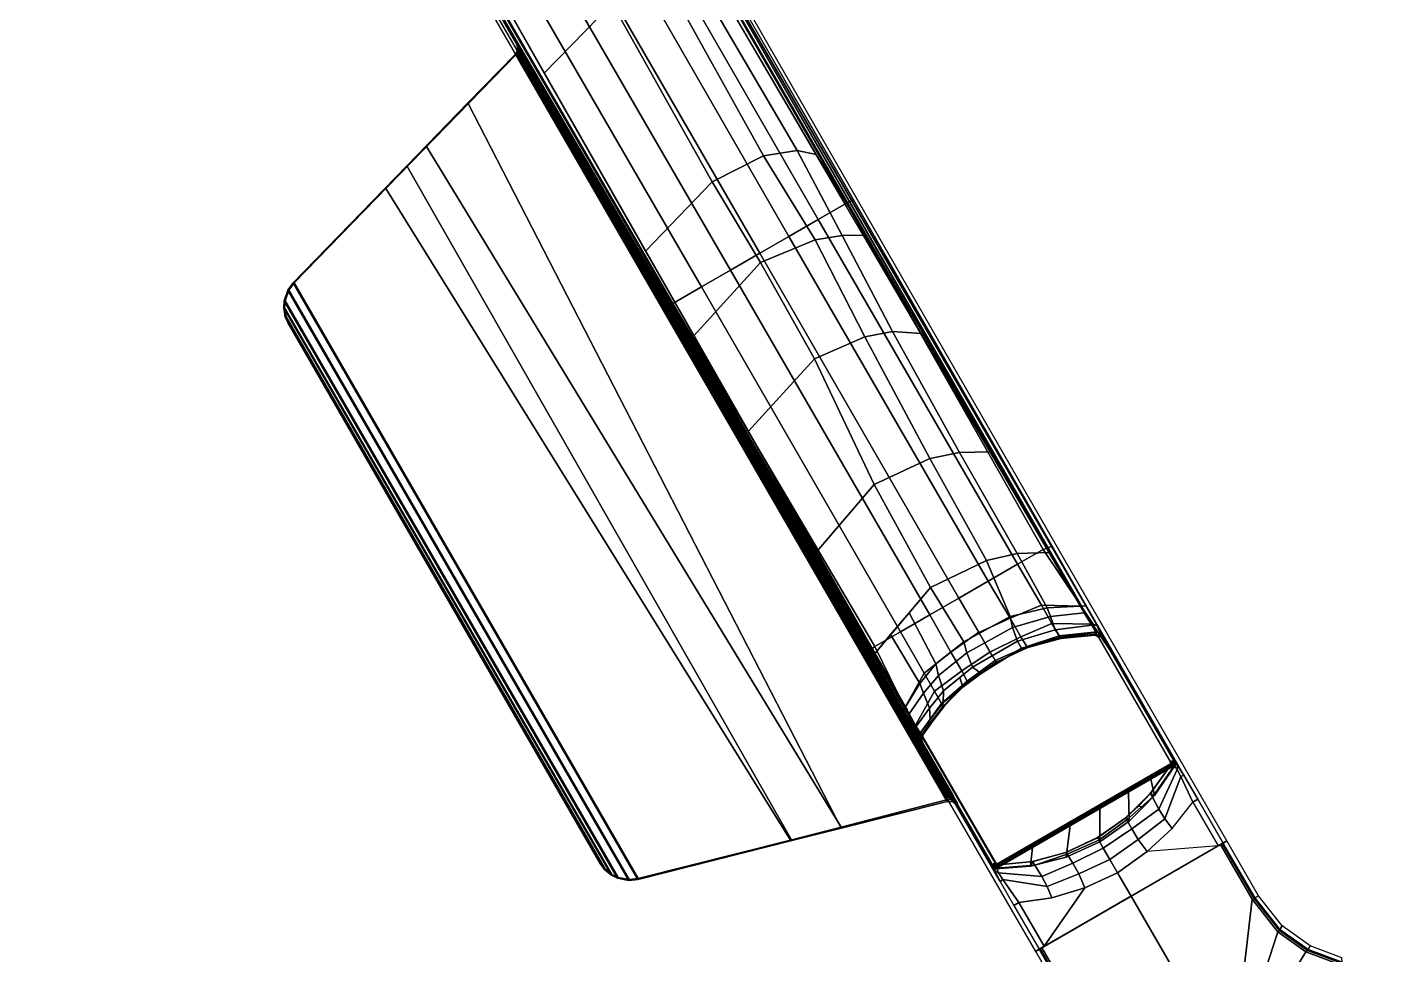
# Model space of a CAD drawing. Header units: feet. Extents: x 1888 to 2477, y 2252 to 2616.
# Drawn here: x 2146.11 to 2155.61, y 2331.21 to 2337.68 of the extents above; entities that cross this region are included whole.
import ezdxf

# ---------------------------------------------------------------- set-up
doc = ezdxf.new("R2010")
doc.units = ezdxf.units.FT
doc.layers.add('TABLE-BASE', color=6, linetype='Continuous')
doc.layers.add('TABLE-TOPVEN', color=6, linetype='Continuous')

# ---------------------------------------------------------------- blocks, each defined once
blk = doc.blocks.new('table')
at = {"layer": 'TABLE-BASE'}
for p, q in [((-42.153, 14.502, 25.958), (-42.149, 14.516, 25.958)), ((-42.153, 14.491, 25.958), (-42.153, 14.502, 25.958)), ((-42.149, 14.481, 25.958), (-42.153, 14.491, 25.958))]:
    blk.add_line(p, q, dxfattribs=at)
for points, invisible_edges in [([(-45.589, 23.632, 2.491), (-45.597, 23.602, 3.117), (-42.658, 18.479, 3.573), (-41.165, 15.938, 2.94)], 4), ([(-42.587, 15.118, 2.94), (-44.041, 17.68, 3.573), (-47.008, 22.788, 3.117), (-47.038, 22.796, 2.491)], 1), ([(-40.934, 15.47, 3.916), (-41.165, 15.938, 2.94), (-42.658, 18.479, 3.573), (-41.185, 15.913, 3.794)], 3), ([(-42.555, 15.122, 3.794), (-44.041, 17.68, 3.573), (-42.587, 15.118, 2.94), (-42.297, 14.684, 3.916)], 6), ([(-40.211, 14.215, 3.948), (-39.892, 13.729, 2.988), (-41.165, 15.938, 2.94), (-40.934, 15.47, 3.916)], 5), ([(-40.978, 15.467, 26.213), (-40.948, 15.419, 26.203), (-40.285, 14.322, 26.696)], 10), ([(-40.272, 14.322, 27.324), (-40.285, 14.322, 26.696), (-40.978, 15.467, 26.213), (-40.683, 15.034, 27.324)], 2), ([(-40.29, 14.322, 26.456), (-40.891, 15.326, 26.145), (-40.948, 15.419, 26.203), (-40.285, 14.322, 26.696)], 5), ([(-40.293, 14.322, 26.308), (-40.863, 15.273, 26.048), (-40.891, 15.326, 26.145), (-40.29, 14.322, 26.456)], 5), ([(-40.296, 14.322, 26.133), (-40.861, 15.26, 25.958), (-40.863, 15.273, 26.048), (-40.293, 14.322, 26.308)], 5), ([(-40.296, 14.322, 26.133), (-40.296, 14.322, 26.133), (-40.847, 15.256, 25.958), (-40.861, 15.26, 25.958)], 10), ([(-40.296, 14.322, 26.133), (-40.296, 14.322, 26.133), (-40.831, 15.242, 25.958), (-40.847, 15.256, 25.958)], 10), ([(-40.31, 14.317, 25.294), (-40.841, 15.238, 25.294), (-40.831, 15.242, 25.958), (-40.296, 14.322, 26.133)], 4), ([(-42.297, 14.684, 3.916), (-42.587, 15.118, 2.94), (-41.31, 12.91, 2.988), (-41.571, 13.429, 3.948)], 5), ([(-42.244, 14.671, 26.203), (-41.625, 13.548, 26.696), (-41.625, 13.548, 26.696), (-42.271, 14.721, 26.213)], 5), ([(-41.625, 13.548, 26.696), (-41.632, 13.537, 27.324), (-42.043, 14.249, 27.324), (-42.271, 14.721, 26.213)], 8), ([(-42.192, 14.575, 26.145), (-41.623, 13.552, 26.456), (-41.625, 13.548, 26.696), (-42.244, 14.671, 26.203)], 5), ([(-42.16, 14.524, 26.048), (-41.622, 13.555, 26.308), (-41.623, 13.552, 26.456), (-42.192, 14.575, 26.145)], 5), ([(-42.149, 14.481, 25.958), (-41.62, 13.558, 26.133), (-41.622, 13.555, 26.308), (-42.16, 14.524, 26.048)], 5), ([(-42.14, 14.488, 25.294), (-41.609, 13.567, 25.294), (-41.62, 13.558, 26.133), (-42.149, 14.481, 25.958)], 4), ([(-39.919, 13.713, 3.882), (-39.892, 13.729, 2.988), (-40.211, 14.215, 3.948), (-40.106, 14.037, 3.882)], 2), ([(-39.892, 13.729, 2.988), (-39.919, 13.713, 3.882), (-39.957, 13.691, 3.939), (-40.602, 13.319, 2.988)], 4), ([(-41.245, 12.948, 3.939), (-41.245, 12.948, 3.939), (-40.602, 13.319, 2.988), (-39.957, 13.691, 3.939)], 6), ([(-41.31, 12.91, 2.988), (-41.571, 13.429, 3.948), (-41.47, 13.25, 3.882), (-41.283, 12.926, 3.882)], 1), ([(-40.6, 13.32, 2.988), (-41.245, 12.948, 3.939), (-41.283, 12.926, 3.882), (-41.31, 12.91, 2.988)], 1)]:
    blk.add_3dface(points, dxfattribs=dict(at, invisible_edges=invisible_edges))
for points in [[(-42.708, 18.454, 3.643), (-45.654, 23.574, 3.188), (-45.867, 23.451, 3.222), (-42.918, 18.332, 3.682)], [(-45.597, 23.602, 3.117), (-45.654, 23.574, 3.188), (-42.708, 18.454, 3.643), (-42.658, 18.479, 3.573)], [(-42.918, 18.332, 3.682), (-45.867, 23.451, 3.222), (-46.081, 23.327, 3.246), (-43.135, 18.207, 3.719)], [(-43.352, 18.082, 3.74), (-43.135, 18.207, 3.719), (-46.081, 23.327, 3.246), (-46.305, 23.199, 3.268)], [(-46.305, 23.199, 3.268), (-46.528, 23.07, 3.246), (-43.567, 17.958, 3.719), (-43.35, 18.083, 3.74)], [(-43.567, 17.958, 3.719), (-46.528, 23.07, 3.246), (-46.742, 22.946, 3.222), (-43.784, 17.833, 3.682)], [(-43.784, 17.833, 3.682), (-46.742, 22.946, 3.222), (-46.955, 22.823, 3.188), (-43.994, 17.711, 3.643)], [(-44.041, 17.68, 3.573), (-43.994, 17.711, 3.643), (-46.955, 22.823, 3.188), (-47.008, 22.788, 3.117)], [(-45.672, 20.536, 27.324), (-41.632, 13.537, 27.324), (-40.272, 14.322, 27.324), (-44.313, 21.321, 27.324)], [(-40.901, 15.353, 26.505), (-44.31, 21.306, 27.008), (-44.313, 21.321, 27.324), (-40.683, 15.034, 27.324)], [(-44.034, 20.774, 26.819), (-44.072, 20.754, 26.797), (-40.978, 15.467, 26.213), (-40.972, 15.458, 26.236)], [(-40.965, 15.448, 26.263), (-40.972, 15.458, 26.236), (-44.034, 20.774, 26.819), (-44.01, 20.781, 26.875)], [(-40.965, 15.448, 26.263), (-44.01, 20.781, 26.875), (-43.994, 20.752, 26.961), (-40.901, 15.353, 26.505)], [(-45.661, 20.526, 27.008), (-42.211, 14.597, 26.505), (-42.043, 14.249, 27.324), (-45.672, 20.536, 27.324)], [(-44.947, 19.417, 26.727), (-45.302, 20.044, 26.797), (-44.814, 20.332, 26.736), (-44.445, 19.933, 26.588)], [(-43.703, 18.612, 26.442), (-44.445, 19.933, 26.588), (-44.058, 20.126, 26.606), (-43.323, 18.804, 26.458)], [(-43.323, 18.804, 26.458), (-44.058, 20.126, 26.606), (-43.844, 20.161, 26.661), (-43.074, 18.844, 26.522)], [(-43.074, 18.844, 26.522), (-43.844, 20.161, 26.661), (-43.707, 20.132, 26.727), (-42.933, 18.814, 26.58)], [(-45.356, 20.004, 26.875), (-45.338, 20.02, 26.819), (-42.266, 14.711, 26.236), (-42.26, 14.7, 26.263)], [(-45.356, 20.004, 26.875), (-42.26, 14.7, 26.263), (-42.211, 14.597, 26.505), (-45.34, 19.975, 26.961)], [(-45.302, 20.044, 26.797), (-42.271, 14.721, 26.213), (-42.266, 14.711, 26.236), (-45.338, 20.02, 26.819)], [(-44.198, 18.099, 26.582), (-44.947, 19.417, 26.727), (-44.445, 19.933, 26.588), (-43.703, 18.612, 26.442)], [(-41.964, 14.021, 27.324), (-41.921, 14.017, 27.324), (-45.144, 19.593, 27.324), (-45.161, 19.558, 27.324)], [(-45.144, 19.593, 27.324), (-45.137, 19.592, 26.995), (-45.154, 19.558, 26.995), (-45.161, 19.558, 27.324)], [(-45.154, 19.558, 26.995), (-45.137, 19.592, 26.995), (-45.138, 19.546, 26.976), (-45.146, 19.541, 26.979)], [(-41.921, 14.017, 27.324), (-41.894, 13.992, 27.324), (-45.151, 19.633, 27.324), (-45.144, 19.593, 27.324)], [(-45.151, 19.633, 27.324), (-45.144, 19.632, 26.995), (-45.137, 19.592, 26.995), (-45.144, 19.593, 27.324)], [(-45.144, 19.632, 26.995), (-45.142, 19.63, 26.973), (-45.129, 19.608, 26.935), (-45.126, 19.6, 26.966)], [(-45.137, 19.592, 26.995), (-45.144, 19.632, 26.995), (-45.107, 19.566, 26.935), (-45.11, 19.564, 26.945)], [(-45.137, 19.592, 26.995), (-45.132, 19.549, 26.973), (-45.138, 19.546, 26.976)], [(-45.115, 19.561, 26.954), (-45.115, 19.561, 26.954), (-45.137, 19.592, 26.995), (-45.11, 19.564, 26.945)], [(-45.122, 19.555, 26.965), (-45.122, 19.555, 26.965), (-45.137, 19.592, 26.995), (-45.115, 19.561, 26.954)], [(-45.132, 19.549, 26.973), (-45.132, 19.549, 26.973), (-45.137, 19.592, 26.995), (-45.122, 19.555, 26.965)], [(-45.126, 19.6, 26.966), (-45.129, 19.608, 26.935), (-45.106, 19.568, 26.919), (-45.107, 19.566, 26.935)], [(-46.8, 17.862, 27.027), (-46.806, 17.863, 27.324), (-45.161, 19.558, 27.324), (-45.154, 19.558, 26.995)], [(-42.749, 13.83, 26.955), (-45.819, 18.873, 27.008), (-45.154, 19.558, 26.995), (-41.958, 14.035, 26.63)], [(-45.161, 19.558, 27.324), (-45.512, 19.197, 27.324), (-42.749, 13.823, 27.324), (-41.964, 14.021, 27.324)], [(-41.965, 14.045, 26.616), (-41.958, 14.035, 26.63), (-45.154, 19.558, 26.995), (-45.146, 19.541, 26.979)], [(-41.957, 14.05, 26.613), (-41.965, 14.045, 26.616), (-45.146, 19.541, 26.979), (-45.138, 19.546, 26.976)], [(-41.952, 14.053, 26.61), (-41.957, 14.05, 26.613), (-45.138, 19.546, 26.976), (-45.132, 19.549, 26.973)], [(-41.942, 14.06, 26.601), (-41.952, 14.053, 26.61), (-45.132, 19.549, 26.973), (-45.122, 19.555, 26.965)], [(-41.934, 14.065, 26.591), (-41.942, 14.06, 26.601), (-45.122, 19.555, 26.965), (-45.115, 19.561, 26.954)], [(-41.93, 14.068, 26.582), (-41.934, 14.065, 26.591), (-45.115, 19.561, 26.954), (-45.11, 19.564, 26.945)], [(-41.927, 14.07, 26.572), (-41.93, 14.068, 26.582), (-45.11, 19.564, 26.945), (-45.107, 19.566, 26.935)], [(-41.925, 14.072, 26.556), (-41.927, 14.07, 26.572), (-45.107, 19.566, 26.935), (-45.106, 19.568, 26.919)], [(-45.512, 19.197, 27.324), (-45.964, 18.731, 27.324), (-43.115, 13.731, 27.324), (-42.749, 13.823, 27.324)], [(-43.123, 13.734, 27.027), (-46.121, 18.561, 27.014), (-45.819, 18.873, 27.008), (-42.749, 13.83, 26.955)], [(-43.347, 18.013, 26.354), (-43.703, 18.612, 26.442), (-43.323, 18.804, 26.458), (-42.941, 18.182, 26.394)], [(-42.941, 18.182, 26.394), (-43.323, 18.804, 26.458), (-43.074, 18.844, 26.522), (-42.741, 18.214, 26.446)], [(-42.741, 18.214, 26.446), (-43.074, 18.844, 26.522), (-42.933, 18.814, 26.58), (-42.566, 18.216, 26.506)], [(-45.964, 18.731, 27.324), (-46.806, 17.863, 27.324), (-44.255, 13.443, 27.324), (-43.115, 13.731, 27.324)], [(-43.84, 17.47, 26.513), (-44.198, 18.099, 26.582), (-43.703, 18.612, 26.442), (-43.347, 18.013, 26.354)], [(-44.252, 13.449, 27.027), (-46.8, 17.862, 27.027), (-46.121, 18.561, 27.014), (-43.123, 13.734, 27.027)], [(-41.185, 15.913, 3.794), (-42.658, 18.479, 3.573), (-42.708, 18.454, 3.643), (-41.252, 15.888, 3.869)], [(-41.252, 15.888, 3.869), (-42.708, 18.454, 3.643), (-42.918, 18.332, 3.682), (-41.442, 15.778, 3.952)], [(-41.442, 15.778, 3.952), (-42.918, 18.332, 3.682), (-43.135, 18.207, 3.719), (-41.659, 15.653, 3.989)], [(-41.876, 15.528, 4.01), (-41.659, 15.653, 3.989), (-43.135, 18.207, 3.719), (-43.352, 18.082, 3.74)], [(-42.947, 17.301, 26.277), (-43.347, 18.013, 26.354), (-42.941, 18.182, 26.394), (-42.573, 17.464, 26.309)], [(-42.573, 17.464, 26.309), (-42.941, 18.182, 26.394), (-42.741, 18.214, 26.446), (-42.368, 17.502, 26.359)], [(-42.157, 17.488, 26.434), (-42.368, 17.502, 26.359), (-42.741, 18.214, 26.446), (-42.566, 18.216, 26.506)], [(-43.35, 18.083, 3.74), (-43.567, 17.958, 3.719), (-42.093, 15.403, 3.989), (-41.876, 15.528, 4.01)], [(-43.436, 16.761, 26.435), (-43.84, 17.47, 26.513), (-43.347, 18.013, 26.354), (-42.947, 17.301, 26.277)], [(-46.846, 17.809, 27.324), (-44.321, 13.436, 27.324), (-44.255, 13.443, 27.324), (-46.806, 17.863, 27.324)], [(-46.8, 17.862, 27.027), (-46.84, 17.808, 27.027), (-46.846, 17.809, 27.324), (-46.806, 17.863, 27.324)], [(-44.252, 13.449, 27.027), (-44.319, 13.442, 27.027), (-46.84, 17.808, 27.027), (-46.8, 17.862, 27.027)], [(-42.093, 15.403, 3.989), (-43.567, 17.958, 3.719), (-43.784, 17.833, 3.682), (-42.309, 15.278, 3.952)], [(-46.846, 17.809, 27.324), (-46.874, 17.73, 27.324), (-44.404, 13.452, 27.324), (-44.321, 13.436, 27.324)], [(-46.84, 17.808, 27.027), (-46.867, 17.729, 27.027), (-46.874, 17.73, 27.324), (-46.846, 17.809, 27.324)], [(-44.401, 13.458, 27.027), (-46.867, 17.729, 27.027), (-46.84, 17.808, 27.027), (-44.319, 13.442, 27.027)], [(-42.309, 15.278, 3.952), (-43.784, 17.833, 3.682), (-43.994, 17.711, 3.643), (-42.5, 15.168, 3.869)], [(-46.877, 17.679, 27.324), (-44.449, 13.474, 27.324), (-44.404, 13.452, 27.324), (-46.874, 17.73, 27.324)], [(-46.867, 17.729, 27.027), (-46.87, 17.678, 27.027), (-46.877, 17.679, 27.324), (-46.874, 17.73, 27.324)], [(-46.877, 17.679, 27.324), (-46.865, 17.612, 27.324), (-44.501, 13.518, 27.324), (-44.449, 13.474, 27.324)], [(-46.87, 17.678, 27.027), (-46.858, 17.611, 27.027), (-46.865, 17.612, 27.324), (-46.877, 17.679, 27.324)], [(-44.401, 13.458, 27.027), (-44.447, 13.48, 27.027), (-46.87, 17.678, 27.027), (-46.867, 17.729, 27.027)], [(-44.499, 13.524, 27.027), (-46.858, 17.611, 27.027), (-46.87, 17.678, 27.027), (-44.447, 13.48, 27.027)], [(-42.5, 15.168, 3.869), (-43.994, 17.711, 3.643), (-44.041, 17.68, 3.573), (-42.555, 15.122, 3.794)], [(-46.844, 17.564, 27.324), (-44.532, 13.561, 27.324), (-44.501, 13.518, 27.324), (-46.865, 17.612, 27.324)], [(-46.858, 17.611, 27.027), (-46.837, 17.563, 27.027), (-46.844, 17.564, 27.324), (-46.865, 17.612, 27.324)], [(-44.499, 13.524, 27.027), (-44.53, 13.567, 27.027), (-46.837, 17.563, 27.027), (-46.858, 17.611, 27.027)], [(-44.532, 13.561, 27.324), (-46.844, 17.564, 27.324), (-46.837, 17.563, 27.027), (-44.53, 13.567, 27.027)], [(-42.504, 16.369, 26.183), (-42.947, 17.301, 26.277), (-42.573, 17.464, 26.309), (-42.093, 16.562, 26.21)], [(-42.093, 16.562, 26.21), (-42.573, 17.464, 26.309), (-42.368, 17.502, 26.359), (-41.871, 16.605, 26.262)], [(-41.871, 16.605, 26.262), (-42.368, 17.502, 26.359), (-42.157, 17.488, 26.434), (-41.644, 16.61, 26.338)], [(-42.928, 15.872, 26.338), (-43.436, 16.761, 26.435), (-42.947, 17.301, 26.277), (-42.504, 16.369, 26.183)], [(-42.088, 15.607, 26.102), (-42.504, 16.369, 26.183), (-42.093, 16.562, 26.21), (-41.671, 15.805, 26.128)], [(-41.671, 15.805, 26.128), (-42.093, 16.562, 26.21), (-41.871, 16.605, 26.262), (-41.444, 15.858, 26.176)], [(-41.444, 15.858, 26.176), (-41.871, 16.605, 26.262), (-41.644, 16.61, 26.338), (-41.206, 15.866, 26.256)], [(-42.497, 15.119, 26.256), (-42.928, 15.872, 26.338), (-42.504, 16.369, 26.183), (-42.088, 15.607, 26.102)], [(-41.496, 15.39, 26.076), (-41.671, 15.805, 26.128), (-41.444, 15.858, 26.176), (-41.224, 15.455, 26.133)], [(-41.224, 15.455, 26.133), (-41.444, 15.858, 26.176), (-41.206, 15.866, 26.256), (-40.978, 15.467, 26.213)], [(-40.972, 15.468, 3.967), (-41.252, 15.888, 3.869), (-41.442, 15.778, 3.952), (-41.265, 15.475, 4.051)], [(-41.185, 15.913, 3.794), (-41.252, 15.888, 3.869), (-40.972, 15.468, 3.967), (-40.934, 15.47, 3.916)], [(-41.84, 15.204, 26.069), (-42.088, 15.607, 26.102), (-41.671, 15.805, 26.128), (-41.496, 15.39, 26.076)], [(-41.265, 15.475, 4.051), (-41.442, 15.778, 3.952), (-41.659, 15.653, 3.989), (-41.498, 15.38, 4.078)], [(-41.73, 15.273, 4.094), (-41.498, 15.38, 4.078), (-41.659, 15.653, 3.989), (-41.876, 15.528, 4.01)], [(-41.84, 15.204, 26.069), (-42.048, 15.041, 26.095), (-42.246, 15.419, 26.161), (-42.088, 15.607, 26.102)], [(-41.876, 15.528, 4.01), (-42.093, 15.403, 3.989), (-41.937, 15.127, 4.078), (-41.728, 15.274, 4.094)], [(-41.189, 15.34, 4.182), (-41.265, 15.475, 4.051), (-41.498, 15.38, 4.078), (-41.418, 15.24, 4.204)], [(-41.224, 15.455, 26.133), (-41.199, 15.391, 26.102), (-41.479, 15.31, 26.032), (-41.496, 15.39, 26.076)], [(-40.882, 15.335, 4.064), (-40.972, 15.468, 3.967), (-41.265, 15.475, 4.051), (-41.189, 15.34, 4.182)], [(-40.978, 15.467, 26.213), (-40.948, 15.419, 26.203), (-41.199, 15.391, 26.102), (-41.224, 15.455, 26.133)], [(-40.853, 15.321, 4.043), (-40.934, 15.47, 3.916), (-40.972, 15.468, 3.967), (-40.882, 15.335, 4.064)], [(-40.211, 14.215, 3.948), (-40.934, 15.47, 3.916), (-40.853, 15.321, 4.043), (-40.258, 14.287, 4.078)], [(-42.167, 14.894, 26.143), (-42.382, 15.257, 26.213), (-42.246, 15.419, 26.161), (-42.048, 15.041, 26.095)], [(-41.937, 15.127, 4.078), (-42.093, 15.403, 3.989), (-42.309, 15.278, 3.952), (-42.135, 14.972, 4.051)], [(-41.479, 15.31, 26.032), (-41.818, 15.121, 26.026), (-41.84, 15.204, 26.069), (-41.496, 15.39, 26.076)], [(-41.647, 15.127, 4.216), (-41.418, 15.24, 4.204), (-41.498, 15.38, 4.078), (-41.73, 15.273, 4.094)], [(-41.199, 15.391, 26.102), (-41.163, 15.293, 26.037), (-41.442, 15.209, 25.97), (-41.479, 15.31, 26.032)], [(-41.134, 15.249, 4.389), (-41.189, 15.34, 4.182), (-41.418, 15.24, 4.204), (-41.374, 15.168, 4.402)], [(-40.891, 15.326, 26.145), (-41.163, 15.293, 26.037), (-41.199, 15.391, 26.102), (-40.948, 15.419, 26.203)], [(-40.854, 15.278, 4.244), (-40.882, 15.335, 4.064), (-41.189, 15.34, 4.182), (-41.134, 15.249, 4.389)], [(-42.135, 14.972, 4.051), (-42.309, 15.278, 3.952), (-42.5, 15.168, 3.869), (-42.276, 14.715, 3.967)], [(-42.167, 14.894, 26.143), (-42.271, 14.721, 26.213), (-42.497, 15.119, 26.256), (-42.382, 15.257, 26.213)], [(-41.728, 15.274, 4.094), (-41.937, 15.127, 4.078), (-41.856, 14.988, 4.204), (-41.644, 15.129, 4.216)], [(-41.479, 15.31, 26.032), (-41.442, 15.209, 25.97), (-41.776, 15.017, 25.97), (-41.818, 15.121, 26.026)], [(-41.609, 15.066, 4.409), (-41.374, 15.168, 4.402), (-41.418, 15.24, 4.204), (-41.647, 15.127, 4.216)], [(-41.163, 15.293, 26.037), (-41.124, 15.238, 25.948), (-41.413, 15.157, 25.874), (-41.442, 15.209, 25.97)], [(-41.124, 15.238, 25.948), (-41.117, 15.233, 25.853), (-41.392, 15.16, 25.779), (-41.413, 15.157, 25.874)], [(-41.121, 15.228, 4.988), (-41.134, 15.249, 4.389), (-41.374, 15.168, 4.402), (-41.367, 15.161, 4.988)], [(-41.124, 15.238, 25.948), (-41.163, 15.293, 26.037), (-40.891, 15.326, 26.145), (-40.863, 15.273, 26.048)], [(-40.861, 15.26, 25.958), (-40.864, 15.257, 25.693), (-41.151, 15.228, 25.606), (-41.117, 15.233, 25.853)], [(-40.864, 15.257, 25.693), (-40.868, 15.253, 25.294), (-41.12, 15.229, 25.294), (-41.151, 15.228, 25.606)], [(-40.869, 15.252, 4.988), (-40.854, 15.278, 4.244), (-41.134, 15.249, 4.389), (-41.121, 15.228, 4.988)], [(-40.869, 15.252, 25.294), (-40.87, 15.252, 4.988), (-41.121, 15.228, 4.988), (-41.125, 15.227, 25.294)], [(-40.863, 15.273, 26.048), (-40.861, 15.26, 25.958), (-41.117, 15.233, 25.853), (-41.124, 15.238, 25.948)], [(-40.853, 15.321, 4.043), (-40.882, 15.335, 4.064), (-40.854, 15.278, 4.244), (-40.828, 15.263, 4.244)], [(-40.859, 15.25, 25.294), (-40.854, 15.248, 4.988), (-40.87, 15.252, 4.988), (-40.869, 15.252, 25.294)], [(-40.843, 15.237, 4.988), (-40.828, 15.263, 4.244), (-40.854, 15.278, 4.244), (-40.869, 15.252, 4.988)], [(-40.847, 15.256, 25.958), (-40.857, 15.251, 25.294), (-40.868, 15.253, 25.294), (-40.861, 15.26, 25.958)], [(-40.85, 15.245, 25.294), (-40.846, 15.241, 4.988), (-40.854, 15.248, 4.988), (-40.859, 15.25, 25.294)], [(-40.838, 15.25, 25.958), (-40.848, 15.246, 25.294), (-40.857, 15.251, 25.294), (-40.847, 15.256, 25.958)], [(-40.282, 14.316, 4.244), (-40.258, 14.287, 4.078), (-40.853, 15.321, 4.043), (-40.828, 15.263, 4.244)], [(-40.843, 15.237, 25.294), (-40.843, 15.237, 4.988), (-40.846, 15.241, 4.988), (-40.85, 15.245, 25.294)], [(-40.831, 15.242, 25.958), (-40.841, 15.238, 25.294), (-40.848, 15.246, 25.294), (-40.838, 15.25, 25.958)], [(-40.847, 15.256, 25.958), (-40.831, 15.242, 25.958), (-40.838, 15.25, 25.958), (-40.847, 15.256, 25.958)], [(-40.282, 14.316, 4.244), (-40.828, 15.263, 4.244), (-40.843, 15.237, 4.988), (-40.312, 14.316, 4.988)], [(-40.312, 14.316, 4.988), (-40.843, 15.237, 4.988), (-40.843, 15.237, 25.294), (-40.311, 14.316, 25.294)], [(-42.297, 14.684, 3.916), (-42.276, 14.715, 3.967), (-42.5, 15.168, 3.869), (-42.555, 15.122, 3.794)], [(-41.818, 15.121, 26.026), (-42.028, 14.953, 26.067), (-42.048, 15.041, 26.095), (-41.84, 15.204, 26.069)], [(-41.442, 15.209, 25.97), (-41.413, 15.157, 25.874), (-41.712, 14.97, 25.886), (-41.776, 15.017, 25.97)], [(-41.413, 15.157, 25.874), (-41.392, 15.16, 25.779), (-41.681, 14.998, 25.774), (-41.712, 14.97, 25.886)], [(-41.467, 15.117, 25.565), (-41.362, 15.163, 25.294), (-41.6, 15.052, 25.294), (-41.634, 15.026, 25.555)], [(-41.601, 15.052, 4.988), (-41.367, 15.161, 4.988), (-41.374, 15.168, 4.402), (-41.609, 15.066, 4.409)], [(-41.602, 15.051, 25.294), (-41.374, 15.158, 25.294), (-41.368, 15.161, 4.988), (-41.601, 15.051, 4.988)], [(-41.518, 15.09, 25.777), (-41.392, 15.16, 25.779), (-41.347, 15.171, 25.577), (-41.467, 15.117, 25.565)], [(-41.467, 15.117, 25.565), (-41.347, 15.171, 25.577), (-41.248, 15.199, 25.294), (-41.362, 15.163, 25.294)], [(-41.392, 15.16, 25.779), (-41.117, 15.233, 25.853), (-41.151, 15.228, 25.606), (-41.347, 15.171, 25.577)], [(-41.125, 15.227, 25.294), (-41.121, 15.228, 4.988), (-41.368, 15.161, 4.988), (-41.374, 15.158, 25.294)], [(-41.347, 15.171, 25.577), (-41.151, 15.228, 25.606), (-41.12, 15.229, 25.294), (-41.248, 15.199, 25.294)], [(-42.028, 14.953, 26.067), (-42.138, 14.823, 26.124), (-42.167, 14.894, 26.143), (-42.048, 15.041, 26.095)], [(-41.856, 14.988, 4.204), (-41.937, 15.127, 4.078), (-42.135, 14.972, 4.051), (-42.057, 14.839, 4.182)], [(-41.818, 15.121, 26.026), (-41.776, 15.017, 25.97), (-41.99, 14.84, 26.016), (-42.028, 14.953, 26.067)], [(-41.644, 15.129, 4.216), (-41.856, 14.988, 4.204), (-41.815, 14.913, 4.402), (-41.609, 15.066, 4.409)], [(-41.817, 14.901, 25.562), (-41.634, 15.026, 25.555), (-41.6, 15.052, 25.294), (-41.807, 14.908, 25.294)], [(-41.609, 15.066, 4.409), (-41.815, 14.913, 4.402), (-41.812, 14.904, 4.988), (-41.601, 15.052, 4.988)], [(-41.601, 15.051, 4.988), (-41.813, 14.904, 4.988), (-41.807, 14.908, 25.294), (-41.6, 15.052, 25.294)], [(-41.518, 15.09, 25.777), (-41.467, 15.117, 25.565), (-41.634, 15.026, 25.555), (-41.681, 14.998, 25.774)], [(-42.057, 14.839, 4.182), (-42.135, 14.972, 4.051), (-42.276, 14.715, 3.967), (-42.206, 14.571, 4.064)], [(-42.028, 14.953, 26.067), (-41.99, 14.84, 26.016), (-42.094, 14.713, 26.074), (-42.138, 14.823, 26.124)], [(-41.815, 14.913, 4.402), (-41.856, 14.988, 4.204), (-42.057, 14.839, 4.182), (-42.006, 14.746, 4.389)], [(-41.869, 14.94, 25.99), (-41.848, 14.867, 25.907), (-41.992, 14.753, 25.934), (-41.99, 14.84, 26.016)], [(-41.776, 15.017, 25.97), (-41.712, 14.97, 25.886), (-41.848, 14.867, 25.907), (-41.869, 14.94, 25.99)], [(-41.851, 14.873, 25.797), (-41.681, 14.998, 25.774), (-41.634, 15.026, 25.555), (-41.817, 14.901, 25.562)], [(-41.712, 14.97, 25.886), (-41.681, 14.998, 25.774), (-41.851, 14.873, 25.797), (-41.848, 14.867, 25.907)], [(-42.138, 14.823, 26.124), (-42.244, 14.671, 26.203), (-42.271, 14.721, 26.213), (-42.167, 14.894, 26.143)], [(-42.006, 14.746, 4.389), (-42.057, 14.839, 4.182), (-42.206, 14.571, 4.064), (-42.17, 14.518, 4.244)], [(-41.99, 14.84, 26.016), (-41.992, 14.753, 25.934), (-42.089, 14.628, 25.994), (-42.094, 14.713, 26.074)], [(-41.812, 14.904, 4.988), (-41.815, 14.913, 4.402), (-42.006, 14.746, 4.389), (-41.994, 14.724, 4.988)], [(-41.997, 14.723, 25.855), (-41.851, 14.873, 25.797), (-41.817, 14.901, 25.562), (-41.983, 14.729, 25.599)], [(-41.848, 14.867, 25.907), (-41.851, 14.873, 25.797), (-41.997, 14.723, 25.855), (-41.992, 14.753, 25.934)], [(-41.807, 14.908, 25.294), (-41.813, 14.904, 4.988), (-41.994, 14.724, 4.988), (-41.991, 14.727, 25.294)], [(-41.983, 14.729, 25.599), (-41.817, 14.901, 25.562), (-41.807, 14.908, 25.294), (-41.991, 14.727, 25.294)], [(-42.138, 14.823, 26.124), (-42.094, 14.713, 26.074), (-42.193, 14.577, 26.147), (-42.244, 14.671, 26.203)], [(-41.994, 14.724, 4.988), (-42.006, 14.746, 4.389), (-42.17, 14.518, 4.244), (-42.14, 14.518, 4.988)], [(-41.992, 14.753, 25.934), (-41.997, 14.723, 25.855), (-42.103, 14.588, 25.924), (-42.089, 14.628, 25.994)], [(-42.206, 14.571, 4.064), (-42.276, 14.715, 3.967), (-42.297, 14.684, 3.916), (-42.208, 14.539, 4.043)], [(-41.611, 13.506, 4.078), (-42.208, 14.539, 4.043), (-42.297, 14.684, 3.916), (-41.571, 13.429, 3.948)], [(-42.094, 14.713, 26.074), (-42.089, 14.628, 25.994), (-42.16, 14.524, 26.048), (-42.193, 14.577, 26.147)], [(-42.149, 14.516, 25.958), (-41.997, 14.723, 25.855), (-41.983, 14.729, 25.599), (-42.145, 14.517, 25.663)], [(-42.145, 14.517, 25.663), (-41.983, 14.729, 25.599), (-41.991, 14.727, 25.294), (-42.14, 14.518, 25.294)], [(-41.991, 14.727, 25.294), (-41.994, 14.724, 4.988), (-42.141, 14.518, 4.988), (-42.14, 14.518, 25.294)], [(-42.171, 14.488, 4.244), (-42.17, 14.518, 4.244), (-42.206, 14.571, 4.064), (-42.208, 14.539, 4.043)], [(-42.171, 14.488, 4.244), (-42.208, 14.539, 4.043), (-41.611, 13.506, 4.078), (-41.624, 13.541, 4.244)], [(-42.089, 14.628, 25.994), (-42.103, 14.588, 25.924), (-42.149, 14.516, 25.958), (-42.16, 14.524, 26.048)], [(-42.14, 14.518, 4.988), (-42.17, 14.518, 4.244), (-42.171, 14.488, 4.244), (-42.14, 14.488, 4.988)], [(-41.609, 13.567, 4.988), (-42.14, 14.488, 4.988), (-42.171, 14.488, 4.244), (-41.624, 13.541, 4.244)], [(-42.153, 14.502, 25.958), (-42.153, 14.502, 25.958), (-42.153, 14.491, 25.958), (-42.16, 14.524, 26.048)], [(-42.16, 14.524, 26.048), (-42.153, 14.491, 25.958), (-42.149, 14.481, 25.958)], [(-42.16, 14.524, 26.048), (-42.149, 14.516, 25.958), (-42.153, 14.502, 25.958), (-42.16, 14.524, 26.048)], [(-42.149, 14.516, 25.958), (-42.14, 14.518, 25.294), (-42.144, 14.508, 25.294), (-42.153, 14.502, 25.958)], [(-42.153, 14.502, 25.958), (-42.144, 14.508, 25.294), (-42.144, 14.498, 25.294), (-42.153, 14.491, 25.958)], [(-42.153, 14.491, 25.958), (-42.144, 14.498, 25.294), (-42.14, 14.488, 25.294), (-42.149, 14.481, 25.958)], [(-42.14, 14.518, 25.294), (-42.141, 14.518, 4.988), (-42.145, 14.503, 4.988), (-42.144, 14.508, 25.294)], [(-42.144, 14.508, 25.294), (-42.145, 14.503, 4.988), (-42.143, 14.492, 4.988), (-42.144, 14.498, 25.294)], [(-41.606, 13.563, 4.988), (-42.143, 14.492, 4.988), (-42.145, 14.503, 4.988), (-41.598, 13.556, 4.988)], [(-42.144, 14.498, 25.294), (-42.143, 14.492, 4.988), (-42.141, 14.488, 4.988), (-42.14, 14.488, 25.294)], [(-42.143, 14.492, 4.988), (-41.606, 13.563, 4.988), (-41.609, 13.567, 4.988), (-42.141, 14.488, 4.988)], [(-41.609, 13.567, 25.294), (-42.14, 14.488, 25.294), (-42.141, 14.488, 4.988), (-41.609, 13.567, 4.988)], [(-41.632, 13.537, 27.324), (-41.627, 13.531, 27.324), (-40.269, 14.314, 27.324), (-40.272, 14.322, 27.324)], [(-40.269, 14.314, 27.324), (-41.627, 13.531, 27.324), (-41.619, 13.525, 27.324), (-40.268, 14.305, 27.324)], [(-40.268, 14.305, 27.324), (-41.619, 13.525, 27.324), (-41.606, 13.522, 27.324), (-40.272, 14.292, 27.324)], [(-40.461, 14.077, 25.294), (-40.459, 14.08, 4.988), (-40.312, 14.286, 4.988), (-40.312, 14.286, 25.294)], [(-40.458, 14.08, 4.988), (-40.444, 14.053, 4.32), (-40.282, 14.286, 4.244), (-40.312, 14.286, 4.988)], [(-40.428, 14.064, 27.324), (-40.457, 14.081, 25.294), (-40.31, 14.287, 25.294), (-40.272, 14.292, 27.324)], [(-40.456, 14.186, 27.324), (-40.428, 14.064, 27.324), (-40.272, 14.292, 27.324), (-40.456, 14.186, 27.324)], [(-40.444, 14.053, 4.32), (-40.395, 13.965, 4.182), (-40.26, 14.257, 4.085), (-40.282, 14.286, 4.244)], [(-40.395, 13.965, 4.182), (-40.352, 13.892, 4.074), (-40.232, 14.205, 3.999), (-40.26, 14.257, 4.085)], [(-40.31, 14.311, 4.988), (-40.312, 14.316, 4.988), (-40.311, 14.316, 25.294), (-40.309, 14.312, 25.294)], [(-40.312, 14.286, 4.988), (-40.282, 14.286, 4.244), (-40.282, 14.316, 4.244), (-40.312, 14.316, 4.988)], [(-40.312, 14.286, 4.988), (-40.308, 14.301, 4.988), (-40.308, 14.296, 25.294), (-40.312, 14.286, 25.294)], [(-40.269, 14.314, 27.324), (-40.306, 14.307, 25.294), (-40.31, 14.317, 25.294), (-40.272, 14.322, 27.324)], [(-40.308, 14.301, 4.988), (-40.31, 14.311, 4.988), (-40.309, 14.312, 25.294), (-40.308, 14.296, 25.294)], [(-40.272, 14.292, 27.324), (-40.31, 14.287, 25.294), (-40.306, 14.297, 25.294), (-40.268, 14.305, 27.324)], [(-40.268, 14.305, 27.324), (-40.306, 14.297, 25.294), (-40.306, 14.307, 25.294), (-40.269, 14.314, 27.324)], [(-40.26, 14.257, 4.085), (-40.258, 14.287, 4.078), (-40.282, 14.316, 4.244), (-40.282, 14.286, 4.244)], [(-40.26, 14.257, 4.085), (-40.232, 14.205, 3.999), (-40.211, 14.215, 3.948), (-40.258, 14.287, 4.078)], [(-40.615, 13.875, 27.324), (-40.428, 14.064, 27.324), (-40.456, 14.186, 27.324), (-40.621, 14.091, 27.324)], [(-40.352, 13.892, 4.074), (-40.297, 13.821, 3.99), (-40.144, 14.015, 3.939), (-40.232, 14.205, 3.999)], [(-40.232, 14.205, 3.999), (-40.144, 14.015, 3.939), (-40.106, 14.037, 3.882), (-40.211, 14.215, 3.948)], [(-41.964, 14.021, 27.324), (-42.749, 13.823, 27.324), (-42.749, 13.83, 26.955), (-41.958, 14.035, 26.63)], [(-41.965, 14.045, 26.616), (-41.957, 14.05, 26.613), (-41.916, 14.031, 26.63), (-41.958, 14.035, 26.63)], [(-41.916, 14.031, 26.63), (-41.921, 14.017, 27.324), (-41.964, 14.021, 27.324), (-41.958, 14.035, 26.63)], [(-41.942, 14.06, 26.601), (-41.916, 14.031, 26.63), (-41.957, 14.05, 26.613)], [(-41.934, 14.065, 26.591), (-41.916, 14.031, 26.63), (-41.942, 14.06, 26.601)], [(-41.93, 14.068, 26.582), (-41.916, 14.031, 26.63), (-41.934, 14.065, 26.591)], [(-41.93, 14.068, 26.582), (-41.927, 14.07, 26.572), (-41.888, 14.006, 26.63), (-41.916, 14.031, 26.63)], [(-41.927, 14.07, 26.572), (-41.925, 14.072, 26.556), (-41.902, 14.031, 26.57), (-41.908, 14.038, 26.601)], [(-41.921, 14.017, 27.324), (-41.916, 14.031, 26.63), (-41.888, 14.006, 26.63), (-41.894, 13.992, 27.324)], [(-41.89, 14.009, 26.608), (-41.888, 14.006, 26.63), (-41.908, 14.038, 26.601), (-41.902, 14.031, 26.57)], [(-40.834, 13.722, 27.324), (-40.615, 13.875, 27.324), (-40.621, 14.091, 27.324), (-40.832, 13.969, 27.324)], [(-40.645, 13.896, 25.294), (-40.64, 13.9, 4.988), (-40.459, 14.08, 4.988), (-40.461, 14.077, 25.294)], [(-40.64, 13.9, 4.988), (-40.634, 13.885, 4.333), (-40.444, 14.053, 4.32), (-40.458, 14.08, 4.988)], [(-40.634, 13.885, 4.333), (-40.596, 13.817, 4.204), (-40.395, 13.965, 4.182), (-40.444, 14.053, 4.32)], [(-40.513, 13.979, 27.324), (-40.546, 13.985, 25.294), (-40.457, 14.081, 25.294), (-40.428, 14.064, 27.324)], [(-39.957, 13.691, 3.939), (-39.919, 13.713, 3.882), (-40.106, 14.037, 3.882), (-40.144, 14.015, 3.939)], [(-41.083, 13.607, 27.324), (-40.834, 13.722, 27.324), (-40.832, 13.969, 27.324), (-41.052, 13.842, 27.324)], [(-40.615, 13.875, 27.324), (-40.635, 13.904, 25.294), (-40.546, 13.985, 25.294), (-40.513, 13.979, 27.324)], [(-40.596, 13.817, 4.204), (-40.55, 13.738, 4.102), (-40.352, 13.892, 4.074), (-40.395, 13.965, 4.182)], [(-39.957, 13.691, 3.939), (-40.483, 13.649, 4.022), (-40.297, 13.821, 3.99), (-40.144, 14.015, 3.939)], [(-42.749, 13.823, 27.324), (-43.115, 13.731, 27.324), (-43.123, 13.734, 27.027), (-42.749, 13.83, 26.955)], [(-41.346, 13.541, 27.324), (-41.083, 13.607, 27.324), (-41.052, 13.842, 27.324), (-41.331, 13.681, 27.324)], [(-40.645, 13.896, 25.294), (-40.852, 13.752, 25.294), (-40.851, 13.752, 4.988), (-40.64, 13.9, 4.988)], [(-40.84, 13.733, 4.34), (-40.634, 13.885, 4.333), (-40.64, 13.9, 4.988), (-40.851, 13.753, 4.988)], [(-40.834, 13.722, 27.324), (-40.85, 13.753, 25.294), (-40.635, 13.904, 25.294), (-40.615, 13.875, 27.324)], [(-40.807, 13.676, 4.216), (-40.596, 13.817, 4.204), (-40.634, 13.885, 4.333), (-40.84, 13.733, 4.34)], [(-40.55, 13.738, 4.102), (-40.483, 13.649, 4.022), (-40.297, 13.821, 3.99), (-40.352, 13.892, 4.074)], [(-43.115, 13.731, 27.324), (-44.255, 13.443, 27.324), (-44.252, 13.449, 27.027), (-43.123, 13.734, 27.027)], [(-39.921, 13.712, 3.905), (-39.893, 13.728, 2.988), (-41.309, 12.911, 2.988), (-41.281, 12.927, 3.905)], [(-40.851, 13.753, 4.988), (-41.085, 13.643, 4.988), (-41.074, 13.631, 4.333), (-40.84, 13.733, 4.34)], [(-41.085, 13.643, 4.988), (-40.851, 13.752, 4.988), (-40.85, 13.753, 25.294), (-41.078, 13.646, 25.294)], [(-41.083, 13.607, 27.324), (-41.078, 13.646, 25.294), (-40.85, 13.753, 25.294), (-40.834, 13.722, 27.324)], [(-40.84, 13.733, 4.34), (-41.074, 13.631, 4.333), (-41.034, 13.564, 4.204), (-40.807, 13.676, 4.216)], [(-40.758, 13.591, 4.117), (-40.55, 13.738, 4.102), (-40.596, 13.817, 4.204), (-40.807, 13.676, 4.216)], [(-40.701, 13.493, 4.039), (-40.483, 13.649, 4.022), (-40.55, 13.738, 4.102), (-40.758, 13.591, 4.117)], [(-39.686, 13.306, 3.905), (-39.658, 13.322, 2.988), (-39.893, 13.728, 2.988), (-39.921, 13.712, 3.905)], [(-41.606, 13.522, 27.324), (-41.346, 13.541, 27.324), (-41.331, 13.681, 27.324), (-41.606, 13.522, 27.324)], [(-41.346, 13.541, 27.324), (-41.327, 13.577, 25.294), (-41.078, 13.646, 25.294), (-41.083, 13.607, 27.324)], [(-41.327, 13.577, 25.294), (-41.332, 13.576, 4.988), (-41.085, 13.643, 4.988), (-41.078, 13.646, 25.294)], [(-41.331, 13.576, 4.988), (-41.314, 13.55, 4.32), (-41.074, 13.631, 4.333), (-41.085, 13.643, 4.988)], [(-41.314, 13.55, 4.32), (-41.263, 13.464, 4.182), (-41.034, 13.564, 4.204), (-41.074, 13.631, 4.333)], [(-39.926, 13.709, 3.922), (-39.921, 13.712, 3.905), (-41.281, 12.927, 3.905), (-41.275, 12.931, 3.922)], [(-39.939, 13.702, 3.933), (-39.926, 13.709, 3.922), (-41.275, 12.931, 3.922), (-41.263, 12.937, 3.933)], [(-40.807, 13.676, 4.216), (-41.034, 13.564, 4.204), (-40.989, 13.484, 4.102), (-40.758, 13.591, 4.117)], [(-39.957, 13.691, 3.939), (-40.483, 13.649, 4.022), (-40.701, 13.493, 4.039), (-40.601, 13.319, 3.933)], [(-40.601, 13.319, 4.051), (-39.939, 13.702, 3.933), (-40.616, 13.311, 3.933), (-40.601, 13.319, 4.051)], [(-39.704, 13.296, 3.933), (-39.939, 13.702, 3.933), (-40.601, 13.319, 4.051), (-39.853, 12.025, 4.051)], [(-39.704, 13.296, 3.933), (-39.691, 13.303, 3.922), (-39.926, 13.709, 3.922), (-39.939, 13.702, 3.933)], [(-39.691, 13.303, 3.922), (-39.686, 13.306, 3.905), (-39.921, 13.712, 3.905), (-39.926, 13.709, 3.922)], [(-44.501, 13.518, 27.324), (-44.532, 13.561, 27.324), (-44.53, 13.567, 27.027), (-44.499, 13.524, 27.027)], [(-44.449, 13.474, 27.324), (-44.501, 13.518, 27.324), (-44.499, 13.524, 27.027), (-44.447, 13.48, 27.027)], [(-41.632, 13.537, 27.324), (-41.609, 13.567, 25.294), (-41.606, 13.563, 25.294), (-41.627, 13.531, 27.324)], [(-41.627, 13.531, 27.324), (-41.606, 13.563, 25.294), (-41.593, 13.554, 25.294), (-41.619, 13.525, 27.324)], [(-41.609, 13.567, 4.988), (-41.624, 13.541, 4.244), (-41.598, 13.526, 4.244), (-41.583, 13.552, 4.988)], [(-41.598, 13.526, 4.244), (-41.624, 13.541, 4.244), (-41.611, 13.506, 4.078), (-41.584, 13.493, 4.085)], [(-41.619, 13.525, 27.324), (-41.593, 13.554, 25.294), (-41.583, 13.552, 25.294), (-41.606, 13.522, 27.324)], [(-41.606, 13.563, 25.294), (-41.609, 13.567, 25.294), (-41.609, 13.567, 4.988), (-41.606, 13.563, 4.988)], [(-41.606, 13.522, 27.324), (-41.583, 13.552, 25.294), (-41.327, 13.577, 25.294), (-41.346, 13.541, 27.324)], [(-41.593, 13.554, 25.294), (-41.606, 13.563, 25.294), (-41.606, 13.563, 4.988), (-41.598, 13.556, 4.988)], [(-41.583, 13.552, 4.988), (-41.598, 13.526, 4.244), (-41.314, 13.55, 4.32), (-41.331, 13.576, 4.988)], [(-41.583, 13.552, 25.294), (-41.593, 13.554, 25.294), (-41.598, 13.556, 4.988), (-41.583, 13.552, 4.988)], [(-41.598, 13.526, 4.244), (-41.584, 13.493, 4.085), (-41.263, 13.464, 4.182), (-41.314, 13.55, 4.32)], [(-41.583, 13.552, 25.294), (-41.583, 13.552, 4.988), (-41.332, 13.576, 4.988), (-41.327, 13.577, 25.294)], [(-41.263, 13.464, 4.182), (-41.222, 13.39, 4.074), (-40.989, 13.484, 4.102), (-41.034, 13.564, 4.204)], [(-40.758, 13.591, 4.117), (-40.989, 13.484, 4.102), (-40.945, 13.381, 4.022), (-40.701, 13.493, 4.039)], [(-44.404, 13.452, 27.324), (-44.449, 13.474, 27.324), (-44.447, 13.48, 27.027), (-44.401, 13.458, 27.027)], [(-44.321, 13.436, 27.324), (-44.404, 13.452, 27.324), (-44.401, 13.458, 27.027), (-44.319, 13.442, 27.027)], [(-44.255, 13.443, 27.324), (-44.321, 13.436, 27.324), (-44.319, 13.442, 27.027), (-44.252, 13.449, 27.027)], [(-41.611, 13.506, 4.078), (-41.571, 13.429, 3.948), (-41.552, 13.442, 3.999), (-41.584, 13.493, 4.085)], [(-41.584, 13.493, 4.085), (-41.552, 13.442, 3.999), (-41.222, 13.39, 4.074), (-41.263, 13.464, 4.182)], [(-41.571, 13.429, 3.948), (-41.47, 13.25, 3.882), (-41.432, 13.272, 3.939), (-41.552, 13.442, 3.999)], [(-41.552, 13.442, 3.999), (-41.432, 13.272, 3.939), (-41.188, 13.307, 3.99), (-41.222, 13.39, 4.074)], [(-40.945, 13.381, 4.022), (-41.245, 12.948, 3.939), (-40.601, 13.319, 3.933), (-40.701, 13.493, 4.039)], [(-41.222, 13.39, 4.074), (-41.188, 13.307, 3.99), (-40.945, 13.381, 4.022), (-40.989, 13.484, 4.102)], [(-40.945, 13.381, 4.022), (-41.188, 13.307, 3.99), (-41.432, 13.272, 3.939), (-41.245, 12.948, 3.939)], [(-40.601, 13.319, 4.051), (-41.263, 12.937, 3.933), (-41.029, 12.531, 3.933), (-39.853, 12.025, 4.051)], [(-40.601, 13.319, 4.051), (-40.616, 13.311, 3.933), (-41.263, 12.937, 3.933), (-41.164, 12.994, 3.951)], [(-39.499, 13.073, 3.902), (-39.482, 13.1, 2.988), (-39.658, 13.322, 2.988), (-39.686, 13.306, 3.905)], [(-41.432, 13.272, 3.939), (-41.47, 13.25, 3.882), (-41.283, 12.926, 3.882), (-41.245, 12.948, 3.939)], [(-39.514, 13.055, 3.93), (-39.704, 13.296, 3.933), (-39.853, 12.025, 4.051), (-39.851, 12.02, 4.051)], [(-39.514, 13.055, 3.93), (-39.503, 13.066, 3.921), (-39.691, 13.303, 3.922), (-39.704, 13.296, 3.933)], [(-39.503, 13.066, 3.921), (-39.499, 13.073, 3.902), (-39.686, 13.306, 3.905), (-39.691, 13.303, 3.922)], [(-39.846, 12.02, 4.051), (-39.307, 12.907, 3.929), (-39.514, 13.055, 3.93), (-39.851, 12.02, 4.051)], [(-39.307, 12.907, 3.929), (-39.296, 12.917, 3.911), (-39.503, 13.066, 3.921), (-39.514, 13.055, 3.93)], [(-39.296, 12.917, 3.911), (-39.29, 12.924, 3.901), (-39.499, 13.073, 3.902), (-39.503, 13.066, 3.921)], [(-39.29, 12.924, 3.901), (-39.276, 12.952, 2.988), (-39.482, 13.1, 2.988), (-39.499, 13.073, 3.902)], [(-41.281, 12.927, 3.905), (-41.309, 12.911, 2.988), (-41.074, 12.504, 2.988), (-41.047, 12.52, 3.905)], [(-41.275, 12.931, 3.922), (-41.281, 12.927, 3.905), (-41.047, 12.52, 3.905), (-41.04, 12.524, 3.924)], [(-41.263, 12.937, 3.933), (-41.275, 12.931, 3.922), (-41.04, 12.524, 3.924), (-41.029, 12.531, 3.933)], [(-39.051, 12.81, 3.931), (-39.043, 12.822, 3.923), (-39.296, 12.917, 3.911), (-39.307, 12.907, 3.929)], [(-39.043, 12.822, 3.923), (-39.038, 12.83, 3.903), (-39.29, 12.924, 3.901), (-39.296, 12.917, 3.911)], [(-39.038, 12.83, 3.903), (-39.04, 12.863, 2.988), (-39.276, 12.952, 2.988), (-39.29, 12.924, 3.901)], [(-39.051, 12.81, 3.931), (-39.051, 12.81, 3.931), (-39.307, 12.907, 3.929), (-39.846, 12.02, 4.051)]]:
    blk.add_3dface(points, dxfattribs=at)
at = {"layer": 'TABLE-TOPVEN', "invisible_edges": 15}
for points in [[(-39.712, -8.86, 28.5), (-39.709, 32.901, 28.5), (-44.489, 32.722, 28.5), (-44.494, -8.68, 28.5)], [(-44.489, 32.722, 27.324), (-39.709, 32.901, 27.324), (-39.702, -8.86, 27.324), (-44.466, -8.682, 27.324)], [(-10.926, -8.92, 28.5), (-10.926, 32.96, 28.5), (-39.709, 32.901, 28.5), (-39.712, -8.86, 28.5)], [(-39.709, 32.901, 27.324), (-10.926, 32.96, 27.324), (-10.926, -8.92, 27.324), (-39.702, -8.86, 27.324)], [(-49.263, 32.423, 27.324), (-44.489, 32.722, 27.324), (-44.466, -8.682, 27.324), (-49.263, -8.382, 27.324)], [(-44.494, -8.68, 28.5), (-44.489, 32.722, 28.5), (-49.263, 32.423, 28.5), (-49.263, -8.382, 28.5)]]:
    blk.add_3dface(points, dxfattribs=at)

msp = doc.modelspace()

# ---------------------------------------------------------------- block references
at = {"xscale": 0.9419495636793325, "yscale": 0.9419495636793325, "zscale": 0.9419495636793325}
msp.add_blockref('table', (2192.0538, 2319.075, -0.7608), dxfattribs=at)

doc.saveas('drawing.dxf')
